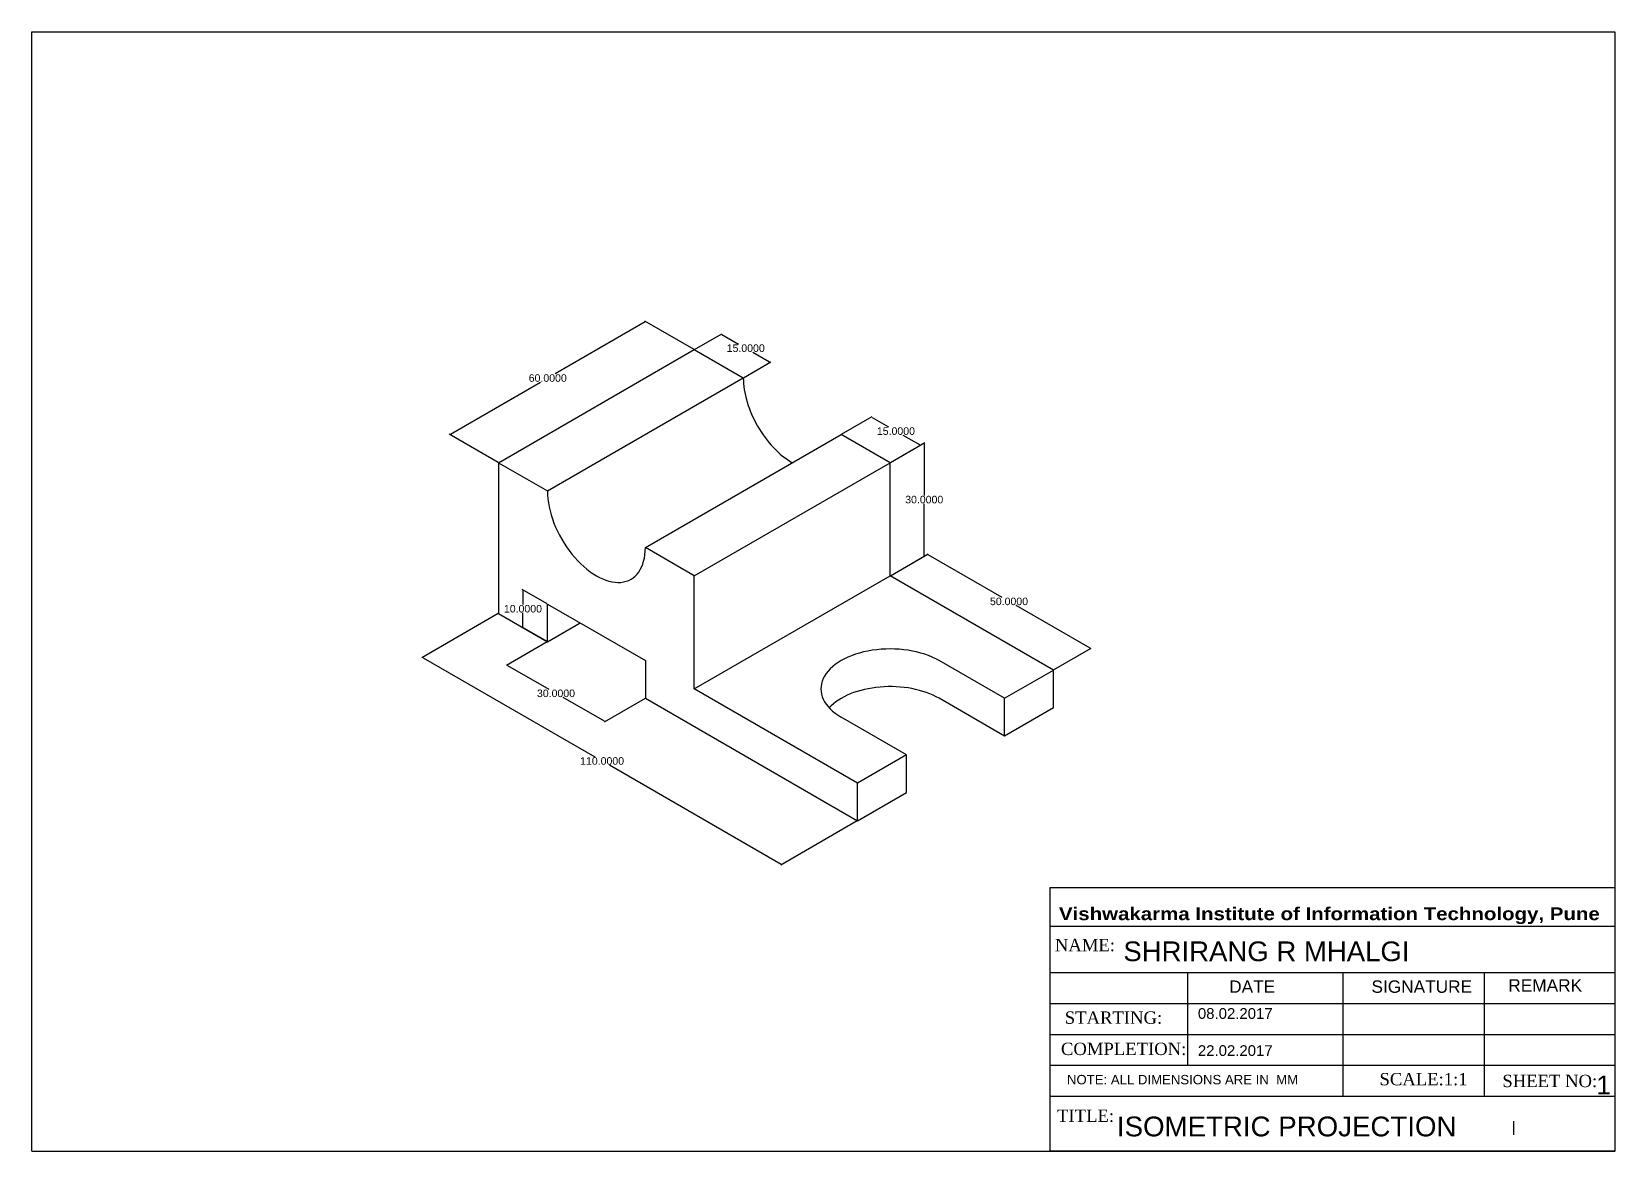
# Model space of a CAD drawing. Header units: inches. Extents: x 0 to 420, y 0 to 297.
import ezdxf

# ---------------------------------------------------------------- set-up
doc = ezdxf.new("R2010")
doc.units = ezdxf.units.IN
doc.header["$MEASUREMENT"] = 0
doc.styles.get("Standard").update_dxf_attribs({"font": 'arial.ttf'})
doc.dimstyles.get("Standard").update_dxf_attribs({"dimtxt": 2, "dimasz": 0.18, "dimexe": 0.18, "dimexo": 0.0625, "dimgap": 0.09, "dimtad": 0, "dimtih": 1, "dimtoh": 1, "dimdec": 4, "dimzin": 0, "dimdsep": 46, "dimtxsty": 'Standard', "dimcen": 0.09, "dimadec": 0, "dimazin": 0, "dimtfac": 1, "dimtdec": 4, "dimtofl": 0, "dimtmove": 0, "dimatfit": 3, "dimfxl": 1, "dimtolj": 1, "dimtzin": 0, "dimarcsym": 0})

# ---------------------------------------------------------------- blocks, each defined once
blk = doc.blocks.new('*D10')
at = {"color": 0, "lineweight": -2, "transparency": 16777216}
for p, q in [((136.76, 135.21), (125.93, 128.96)), ((126.27, 128.97), (137.18, 122.67)), ((151.94, 114.15), (141.03, 120.45)), ((162.74, 120.21), (151.91, 113.96))]:
    blk.add_line(p, q, dxfattribs=at)
at = {"color": 0, "transparency": 16777216}
for points in [[(126.28, 129), (126.25, 128.94), (126.11, 129.06)], [(151.95, 114.18), (151.92, 114.12), (152.09, 114.06)]]:
    blk.add_solid(points, dxfattribs=at)
at = {"layer": 'Defpoints', "color": 0, "transparency": 16777216}
for p in [(136.83, 135.25), (162.81, 120.25), (152.09, 114.06)]:
    blk.add_point(p, dxfattribs=at)
at = {"color": 0, "transparency": 16777216, "insert": (139.1, 121.56), "char_height": 2, "attachment_point": 5}
blk.add_mtext('\\A1;30.0000', dxfattribs=at)
blk = doc.blocks.new('*D11')
at = {"color": 0, "lineweight": -2, "transparency": 16777216}
for p, q in [((123.77, 142.71), (103.52, 131.02)), ((103.86, 131.03), (149.41, 104.73)), ((198.81, 76.21), (153.26, 102.51)), ((219.04, 87.71), (198.78, 76.02))]:
    blk.add_line(p, q, dxfattribs=at)
at = {"color": 0, "transparency": 16777216}
for points in [[(103.87, 131.06), (103.84, 131.01), (103.7, 131.12)], [(198.82, 76.24), (198.79, 76.19), (198.96, 76.12)]]:
    blk.add_solid(points, dxfattribs=at)
at = {"layer": 'Defpoints', "color": 0, "transparency": 16777216}
for p in [(123.84, 142.75), (219.1, 87.75), (198.96, 76.12)]:
    blk.add_point(p, dxfattribs=at)
at = {"color": 0, "transparency": 16777216, "insert": (151.33, 103.62), "char_height": 2, "attachment_point": 5}
blk.add_mtext('\\A1;110.0000', dxfattribs=at)
blk = doc.blocks.new('*D12')
at = {"color": 0, "lineweight": -2, "transparency": 16777216}
for p, q in [((136.76, 145.28), (130.15, 149.1)), ((130.33, 148.82), (130.33, 145.11)), ((130.33, 139.18), (130.33, 142.89)), ((136.76, 135.28), (130.15, 139.1))]:
    blk.add_line(p, q, dxfattribs=at)
at = {"color": 0, "transparency": 16777216}
for points in [[(130.3, 148.82), (130.36, 148.82), (130.33, 149)], [(130.3, 139.18), (130.36, 139.18), (130.33, 139)]]:
    blk.add_solid(points, dxfattribs=at)
at = {"layer": 'Defpoints', "color": 0, "transparency": 16777216}
for p in [(136.83, 145.25), (130.33, 139), (136.83, 135.25)]:
    blk.add_point(p, dxfattribs=at)
at = {"color": 0, "transparency": 16777216, "insert": (130.33, 144), "char_height": 2, "attachment_point": 5}
blk.add_mtext('\\A1;10.0000', dxfattribs=at)
blk = doc.blocks.new('*D13')
at = {"color": 0, "lineweight": -2, "transparency": 16777216}
for p, q in [((227.82, 182.78), (236.97, 188.07)), ((236.79, 187.78), (236.79, 174.07)), ((236.79, 158.14), (236.79, 171.85)), ((227.82, 152.78), (236.97, 158.07))]:
    blk.add_line(p, q, dxfattribs=at)
at = {"color": 0, "transparency": 16777216}
for points in [[(236.76, 187.78), (236.82, 187.78), (236.79, 187.96)], [(236.76, 158.14), (236.82, 158.14), (236.79, 157.96)]]:
    blk.add_solid(points, dxfattribs=at)
at = {"layer": 'Defpoints', "color": 0, "transparency": 16777216}
for p in [(236.79, 187.96), (227.76, 182.75), (227.76, 152.75)]:
    blk.add_point(p, dxfattribs=at)
at = {"color": 0, "transparency": 16777216, "insert": (236.79, 172.96), "char_height": 2, "attachment_point": 5}
blk.add_mtext('\\A1;30.0000', dxfattribs=at)
blk = doc.blocks.new('*D14')
at = {"color": 0, "lineweight": -2, "transparency": 16777216}
for p, q in [((214.83, 190.28), (222.96, 194.98)), ((222.94, 194.78), (227.35, 192.24)), ((235.62, 187.46), (231.2, 190.01)), ((227.82, 182.78), (235.95, 187.48))]:
    blk.add_line(p, q, dxfattribs=at)
at = {"color": 0, "transparency": 16777216}
for points in [[(222.95, 194.81), (222.92, 194.76), (222.78, 194.87)], [(235.63, 187.49), (235.6, 187.44), (235.77, 187.37)]]:
    blk.add_solid(points, dxfattribs=at)
at = {"layer": 'Defpoints', "color": 0, "transparency": 16777216}
for p in [(214.77, 190.25), (235.77, 187.37), (227.76, 182.75)]:
    blk.add_point(p, dxfattribs=at)
at = {"color": 0, "transparency": 16777216, "insert": (229.28, 191.12), "char_height": 2, "attachment_point": 5}
blk.add_mtext('\\A1;15.0000', dxfattribs=at)
blk = doc.blocks.new('*D15')
at = {"color": 0, "lineweight": -2, "transparency": 16777216}
for p, q in [((175.86, 212.78), (183.11, 216.97)), ((183.09, 216.78), (187.5, 214.23)), ((195.77, 209.46), (191.35, 212.01)), ((188.85, 205.28), (196.1, 209.47))]:
    blk.add_line(p, q, dxfattribs=at)
at = {"color": 0, "transparency": 16777216}
for points in [[(183.1, 216.8), (183.07, 216.75), (182.93, 216.87)], [(195.78, 209.48), (195.75, 209.43), (195.92, 209.37)]]:
    blk.add_solid(points, dxfattribs=at)
at = {"layer": 'Defpoints', "color": 0, "transparency": 16777216}
for p in [(175.8, 212.75), (195.92, 209.37), (188.79, 205.25)]:
    blk.add_point(p, dxfattribs=at)
at = {"color": 0, "transparency": 16777216, "insert": (189.43, 213.12), "char_height": 2, "attachment_point": 5}
blk.add_mtext('\\A1;15.0000', dxfattribs=at)
blk = doc.blocks.new('*D16')
at = {"color": 0, "lineweight": -2, "transparency": 16777216}
for p, q in [((162.74, 220.11), (138.84, 206.31)), ((175.73, 212.78), (162.71, 220.3)), ((111.09, 190.29), (134.99, 204.09)), ((123.77, 182.78), (110.75, 190.3))]:
    blk.add_line(p, q, dxfattribs=at)
at = {"color": 0, "transparency": 16777216}
for points in [[(162.72, 220.13), (162.75, 220.08), (162.89, 220.2)], [(111.07, 190.31), (111.1, 190.26), (110.93, 190.2)]]:
    blk.add_solid(points, dxfattribs=at)
at = {"layer": 'Defpoints', "color": 0, "transparency": 16777216}
for p in [(162.89, 220.2), (175.8, 212.75), (123.84, 182.75)]:
    blk.add_point(p, dxfattribs=at)
at = {"color": 0, "transparency": 16777216, "insert": (136.91, 205.2), "char_height": 2, "attachment_point": 5}
blk.add_mtext('\\A1;60.0000', dxfattribs=at)
blk = doc.blocks.new('*D17')
at = {"color": 0, "lineweight": -2, "transparency": 16777216}
for p, q in [((227.82, 152.78), (237.81, 158.55)), ((237.79, 158.36), (257.36, 147.06)), ((280.78, 133.54), (261.2, 144.83)), ((271.12, 127.78), (281.11, 133.55))]:
    blk.add_line(p, q, dxfattribs=at)
at = {"color": 0, "transparency": 16777216}
for points in [[(237.8, 158.38), (237.77, 158.33), (237.63, 158.45)], [(280.79, 133.56), (280.76, 133.51), (280.93, 133.45)]]:
    blk.add_solid(points, dxfattribs=at)
at = {"layer": 'Defpoints', "color": 0, "transparency": 16777216}
for p in [(227.76, 152.75), (280.93, 133.45), (271.06, 127.75)]:
    blk.add_point(p, dxfattribs=at)
at = {"color": 0, "transparency": 16777216, "insert": (259.28, 145.95), "char_height": 2, "attachment_point": 5}
blk.add_mtext('\\A1;50.0000', dxfattribs=at)

msp = doc.modelspace()

# ---------------------------------------------------------------- linework, layer by layer
for p, q in [((-0.00171, 0.08539), (-0.00171, 297.08539)), ((-0.00171, 297.08539), (419.99829, 297.08539)), ((419.99829, 297.08539), (419.99829, 0.08539)), ((270.13672, 70.08534), (270.13672, 0.08534)), ((270.13672, 70.08534), (419.99829, 70.08534)), ((-0.00171, 0.08539), (419.99829, 0.08539)), ((420.13672, 0.08534), (270.13672, 0.08534))]:
    msp.add_line(p, q)
at = {"color": 30, "true_color": 0xf26722}
for p, q in [((123.83523, 182.74672), (175.79675, 212.74672)), ((175.79675, 212.74672), (188.78713, 205.24672)), ((136.82561, 175.24672), (188.78713, 205.24672)), ((162.80637, 160.24672), (214.7679, 190.24672)), ((227.75828, 182.74672), (214.7679, 190.24672)), ((123.83523, 182.74672), (123.83523, 142.74672)), ((123.83523, 182.74672), (136.82561, 175.24672)), ((175.79675, 152.74672), (227.75828, 182.74672)), ((227.75828, 152.74672), (227.75828, 182.74672)), ((175.79675, 152.74672), (162.80637, 160.24672)), ((175.79675, 122.74672), (175.79675, 152.74672)), ((175.79675, 122.74672), (227.75828, 152.74672)), ((271.05955, 127.74672), (227.75828, 152.74672)), ((136.82561, 135.24672), (136.82561, 145.24672)), ((136.82561, 145.24672), (162.80637, 130.24672)), ((123.83523, 142.74672), (136.82561, 135.24672)), ((136.82561, 135.24672), (145.48586, 140.24672)), ((162.80637, 130.24672), (162.80637, 120.24672)), ((258.06917, 120.24672), (240.74866, 130.24672)), ((258.06917, 120.24672), (271.05955, 127.74672)), ((271.05955, 117.74672), (271.05955, 127.74672)), ((219.09802, 97.74672), (175.79675, 122.74672)), ((162.80637, 120.24672), (219.09802, 87.74672)), ((258.06917, 110.24672), (240.74866, 120.24672)), ((258.06917, 110.24672), (258.06917, 120.24672)), ((271.05955, 117.74672), (258.06917, 110.24672)), ((232.0884, 105.24672), (214.7679, 115.24672)), ((232.0884, 105.24672), (219.09802, 97.74672)), ((232.0884, 95.24672), (232.0884, 105.24672)), ((219.09802, 87.74672), (219.09802, 97.74672)), ((219.09802, 87.74672), (232.0884, 95.24672))]:
    msp.add_line(p, q, dxfattribs=at)
at = {"color": 7}
for p, q in [((420.13672, 59.68649), (270.13672, 59.68649)), ((420.13672, 47.40394), (270.13672, 47.40394)), ((306.61304, 47.40394), (306.61304, 22.83882)), ((347.82348, 47.40394), (347.82348, 14.65045)), ((420.13672, 39.21556), (270.13672, 39.21556)), ((420.13672, 30.97713), (270.13672, 31.02683)), ((420.13672, 22.83882), (270.13672, 22.83882)), ((420.13672, 14.65045), (270.13672, 14.65045)), ((393.15425, 8.04068), (393.15425, 4.49239))]:
    msp.add_line(p, q, dxfattribs=at)
at = {"color": 7, "true_color": 0xffffff}
msp.add_line((385.34107, 47.40394), (385.34107, 14.65045), dxfattribs=at)
at = {"color": 30, "true_color": 0xf26722}
for centre, major_axis, end_param in [((201.77751, 197.74672), (9.18559, -15.9099), 5.497787144), ((149.81599, 167.74672), (9.18559, -15.9099), 7.068583471), ((227.75828, 122.74672), (-18.37117, 0), 7.068583471), ((227.75828, 112.74672), (-18.37117, 0), 5.792302629)]:
    msp.add_ellipse(centre, major_axis=major_axis, ratio=0.577350269, start_param=3.926990817, end_param=end_param, dxfattribs=at)

# ---------------------------------------------------------------- texts
at = {"color": 51, "true_color": 0xf7f281}
for s, height, p in [('SHRIRANG R MHALGI', 5.2305872, (289.62138, 50.52586)), ('ISOMETRIC PROJECTION', 5.2522292, (287.9122, 4.05055))]:
    msp.add_text(s, height=height, dxfattribs=at).set_placement(p)
at = {"color": 51, "true_color": 0xf8f6b0}
for s, p in [('08.02.2017', (309.38768, 35.22749)), ('22.02.2017', (309.38768, 25.38764))]:
    msp.add_text(s, height=2.837543, dxfattribs=at).set_placement(p)
at = {"color": 7, "attachment_point": 1}
for s, insert, char_height, width in [('{\\fArial Black|b0|i0|c0|p34;Vishwakarma Institute of Information Technology, Pune}', (272.52997, 64.799), 3.3932628, 150.1832961), ('{\\fTimes New Roman|b0|i0|c0|p18;NAME:}', (271.45139, 56.42816), 3.2753486, 146.4562519), ('DATE', (317.69255, 45.41013), 3.275349, 10.791), ('SIGNATURE', (355.44429, 45.41013), 3.275349, 10.791), ('REMARK', (391.74385, 45.7391), 3.275349, 10.791), ('{\\fTimes New Roman|b0|i0|c0|p18;STARTING:}', (274.08049, 37.19333), 3.2753486, 10.791), ('{\\fTimes New Roman|b0|i0|c0|p18;COMPLETION:}', (273.06644, 28.90197), 3.2753486, 10.791), ('{\\fTimes New Roman|b0|i0|c0|p18;SCALE:1:1}', (357.57502, 20.86685), 3.2753486, 10.791), ('{\\fTimes New Roman|b0|i0|c0|p18;SHEET NO:}', (390.1684, 20.39094), 3.2753486, 36.0616299), ('{\\fTimes New Roman|b0|i0|c0|p18;TITLE:}', (272.03556, 11.15339), 3.2753486, 177.6465479)]:
    msp.add_mtext(s, dxfattribs=dict(at, insert=insert, char_height=char_height, width=width))
at = {"attachment_point": 1}
for s, insert, char_height, width in [('NOTE: ALL DIMENSIONS ARE IN  MM', (274.66179, 20.35168), 2.5, 65.06872), ('1', (415.07023, 20.16272), 5, 3.6687416)]:
    msp.add_mtext(s, dxfattribs=dict(at, insert=insert, char_height=char_height, width=width))

# ---------------------------------------------------------------- dimensions: what is measured, and where the dimension line sits
at = {"color": 152, "true_color": 0x2776bb}
for p1, p2, distance, picture, middle in [((123.83523, 182.74672), (175.79675, 212.74672), 12.90325, '*D16', (136.91274, 205.19642)), ((175.79675, 212.74672), (188.78713, 205.24672), 7.13676, '*D15', (189.42871, 213.11714)), ((214.7679, 190.24672), (227.75828, 182.74672), 8.01536, '*D14', (229.27845, 191.1244)), ((227.75828, 152.74672), (227.75828, 182.74672), -9.03325, '*D13', (236.79153, 172.96207)), ((227.75828, 152.74672), (271.05955, 127.74672), 9.87152, '*D17', (259.28043, 145.94605)), ((136.82561, 145.24672), (136.82561, 135.24672), -6.49519, '*D12', (130.33042, 143.99672)), ((123.83523, 142.74672), (219.09802, 87.74672), -20.13446, '*D11', (151.33216, 103.62209)), ((136.82561, 135.24672), (162.80637, 120.24672), -10.7152, '*D10', (139.10079, 121.5603))]:
    dim = msp.add_aligned_dim(p1=p1, p2=p2, distance=distance, dimstyle='Standard', dxfattribs=at)
    dim.commit()
    dim.dimension.update_dxf_attribs({"geometry": picture, "text_midpoint": middle})

doc.saveas('drawing.dxf')
